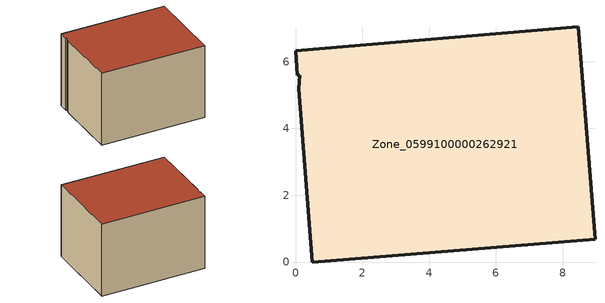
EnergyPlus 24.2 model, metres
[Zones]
Zone_0599100000262921
 floor ground (C_G): 0.09,5.19 0.12,5.6 0.06,5.59 0,6.33 8.47,7.04 8.97,0.69 0.5,0 z0
 wall outside (C_F): 0,6.33 0.06,5.59 0.12,5.6 0.09,5.19 0.5,0 8.97,0.69 8.47,7.04 0,6.33 z0:6.06
 roof outside (C_R): 0.12,5.6 0.09,5.19 0.5,0 8.97,0.69 8.47,7.04 0,6.33 0.06,5.59 z6.06
[BUILDING]
Pand.0599100000262921: North Axis=0; Terrain=City; Loads Convergence Tolerance Value=0.04; Temperature Convergence Tolerance Value=0.4; Solar Distribution=FullExterior; Maximum Number of Warmup Days=25; Minimum Number of Warmup Days=1
[Site:Location]
Rotterdam.The.Hague.AP_ZH_NLD Design_Conditions: Latitude=51.96; Longitude=4.45; Time Zone=1; Elevation=-4.5
[SITE:GROUNDTEMPERATURE:BUILDINGSURFACE]
18, 18, 18, 18, 18, 18, 18, 18, 18, 18, 18, 18
[MATERIAL] Thermal Absorptance=0.9; Solar Absorptance=0.7; Visible Absorptance=0.7
Name | Roughness | Thickness | Conductivity | Density | Specific Heat
G.TI.1946-1964 | MediumSmooth | 0.15 | 1 | 540 | 1210
F.TI.1946-1964 | Rough | 0.3 | 0.857143 | 1920 | 840
R.TI.1946-1964 | MediumRough | 0.2 | 0.277778 | 1500 | 1000
[CONSTRUCTION]
C_G: G.TI.1946-1964
C_F: F.TI.1946-1964
C_R: R.TI.1946-1964
[ZONE]
Zone_0599100000262921: Type=1; Multiplier=1; Ceiling Height=Autocalculate; Volume=Autocalculate; Floor Area=autocalculate; Part of Total Floor Area=Yes
[ZONEINFILTRATION:DESIGNFLOWRATE]
Infil_Zone_0599100000262921: Zone or ZoneList or Space or SpaceList=Zone_0599100000262921; Schedule=AlwaysOn; Design Flow Rate Calculation Method=Flow/Area; Flow Rate per Floor Area=0.003; Constant Term Coefficient=1; Temperature Term Coefficient=0; Velocity Term Coefficient=0; Velocity Squared Term Coefficient=0
[HVACTEMPLATE:ZONE:IDEALLOADSAIRSYSTEM]
Zone_0599100000262921: Maximum Heating Supply Air Temperature=50; Minimum Cooling Supply Air Temperature=13; Maximum Heating Supply Air Humidity Ratio=0.0156; Minimum Cooling Supply Air Humidity Ratio=0.0077; Heating Limit=NoLimit; Cooling Limit=NoLimit; Dehumidification Control Type=ConstantSensibleHeatRatio; Cooling Sensible Heat Ratio=0.7; Dehumidification Setpoint=60; Humidification Control Type=None; Humidification Setpoint=30; Outdoor Air Method=None; Outdoor Air Flow Rate per Person=0.00944; Outdoor Air Flow Rate per Zone Floor Area=0; Outdoor Air Flow Rate per Zone=0; Demand Controlled Ventilation Type=None; Outdoor Air Economizer Type=NoEconomizer; Heat Recovery Type=None; Sensible Heat Recovery Effectiveness=0.7; Latent Heat Recovery Effectiveness=0.65
[ZONECONTROL:THERMOSTAT]
ThermostatControl_Zone_0599100000262921: Zone or ZoneList=Zone_0599100000262921; Control Type Schedule=DualSetpointControlType; Control 1=Thermostat_Zone_0599100000262921; Temperature Difference Between Cutout And Setpoint=0
[THERMOSTATSETPOINT:DUALSETPOINT]
Thermostat_Zone_0599100000262921: Heating Setpoint Temperature Schedule=HeatingSetpoint_Zone_0599100000262921; Cooling Setpoint Temperature Schedule=CoolingSetpoint_Zone_0599100000262921
[SCHEDULE:COMPACT]
HeatingSetpoint_Zone_0599100000262921: Through: 12/31, For: AllDays, Until: 24:00, 21
CoolingSetpoint_Zone_0599100000262921: Through: 12/31, For: AllDays, Until: 24:00, 24
DualSetpointControlType: Through: 12/31, For: AllDays, Until: 24:00, 4
AlwaysOn: Through: 12/31, For: AllDays, Until: 24:00, 1
